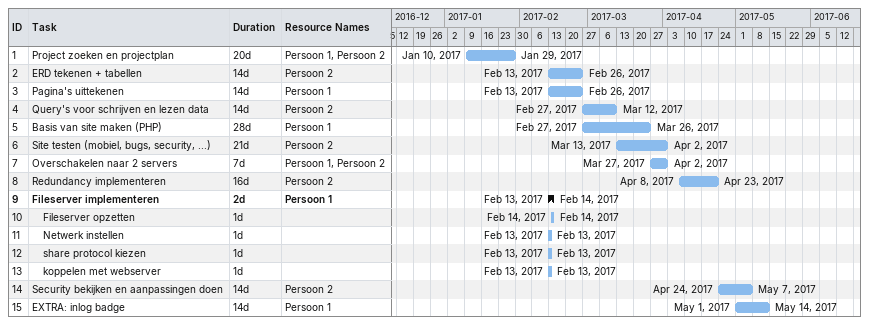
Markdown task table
| ID | Level | Task | Duration | Start | Finish | Resources |
|---|---|---|---|---|---|---|
| 1 | 1 | Project zoeken en projectplan | 20d | 2017-01-10 | 2017-01-29 | Persoon 1, Persoon 2 |
| 2 | 1 | ERD tekenen + tabellen | 14d | 2017-02-13 | 2017-02-26 | Persoon 2 |
| 3 | 1 | Pagina's uittekenen | 14d | 2017-02-13 | 2017-02-26 | Persoon 1 |
| 4 | 1 | Query's voor schrijven en lezen data | 14d | 2017-02-27 | 2017-03-12 | Persoon 2 |
| 5 | 1 | Basis van site maken (PHP) | 28d | 2017-02-27 | 2017-03-26 | Persoon 1 |
| 6 | 1 | Site testen (mobiel, bugs, security, ...) | 21d | 2017-03-13 | 2017-04-02 | Persoon 2 |
| 7 | 1 | Overschakelen naar 2 servers | 7d | 2017-03-27 | 2017-04-02 | Persoon 1, Persoon 2 |
| 8 | 1 | Redundancy implementeren | 16d | 2017-04-08 | 2017-04-23 | Persoon 2 |
| 9 | 1 | **Fileserver implementeren** | 2d | 2017-02-13 | 2017-02-14 | Persoon 1 |
| 10 | 2 | Fileserver opzetten | 1d | 2017-02-14 | 2017-02-14 |  |
| 11 | 2 | Netwerk instellen | 1d | 2017-02-13 | 2017-02-13 |  |
| 12 | 2 | share protocol kiezen | 1d | 2017-02-13 | 2017-02-13 |  |
| 13 | 2 | koppelen met webserver | 1d | 2017-02-13 | 2017-02-13 |  |
| 14 | 1 | Security bekijken en aanpassingen doen | 14d | 2017-04-24 | 2017-05-07 | Persoon 2 |
| 15 | 1 | EXTRA: inlog badge | 14d | 2017-05-01 | 2017-05-14 | Persoon 1 |
